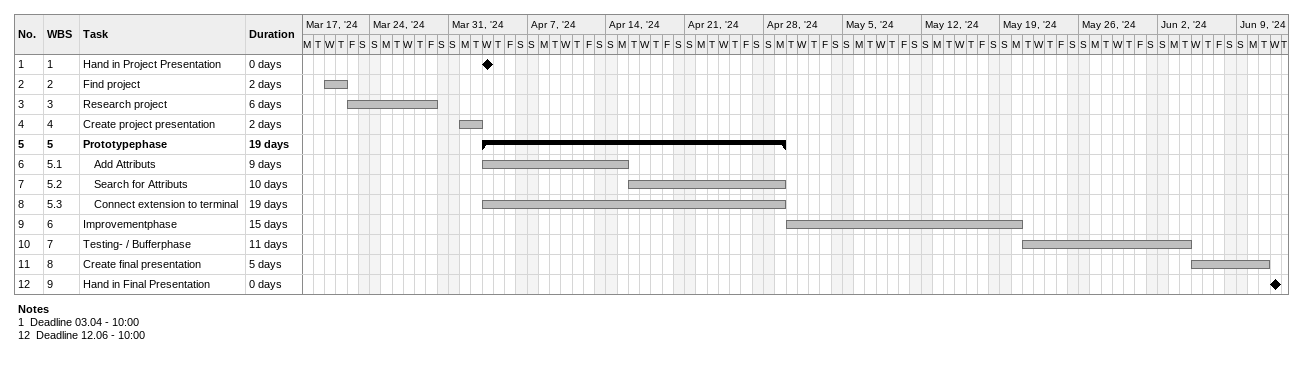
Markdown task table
| ID | WBS | Task | Duration | Start | Finish |
|---|---|---|---|---|---|
| 1 | 1 | Hand in Project Presentation | 0d | 2024-04-03 | 2024-04-03 |
| 2 | 2 | Find project | 2d | 2024-03-20 | 2024-03-21 |
| 3 | 3 | Research project | 6d | 2024-03-22 | 2024-03-29 |
| 4 | 4 | Create project presentation | 2d | 2024-04-01 | 2024-04-02 |
| 5 | 5 | **Prototypephase** | 19d | 2024-04-03 | 2024-04-29 |
| 6 | 5.1 | Add Attributs | 9d | 2024-04-03 | 2024-04-15 |
| 7 | 5.2 | Search for Attributs | 10d | 2024-04-16 | 2024-04-29 |
| 8 | 5.3 | Connect extension to terminal | 19d | 2024-04-03 | 2024-04-29 |
| 9 | 6 | Improvementphase | 15d | 2024-04-30 | 2024-05-20 |
| 10 | 7 | Testing- / Bufferphase | 11d | 2024-05-21 | 2024-06-04 |
| 11 | 8 | Create final presentation | 5d | 2024-06-05 | 2024-06-11 |
| 12 | 9 | Hand in Final Presentation | 0d | 2024-06-12 | 2024-06-12 |

Notes
- 1: Deadline 03.04 - 10:00
- 12: Deadline 12.06 - 10:00
